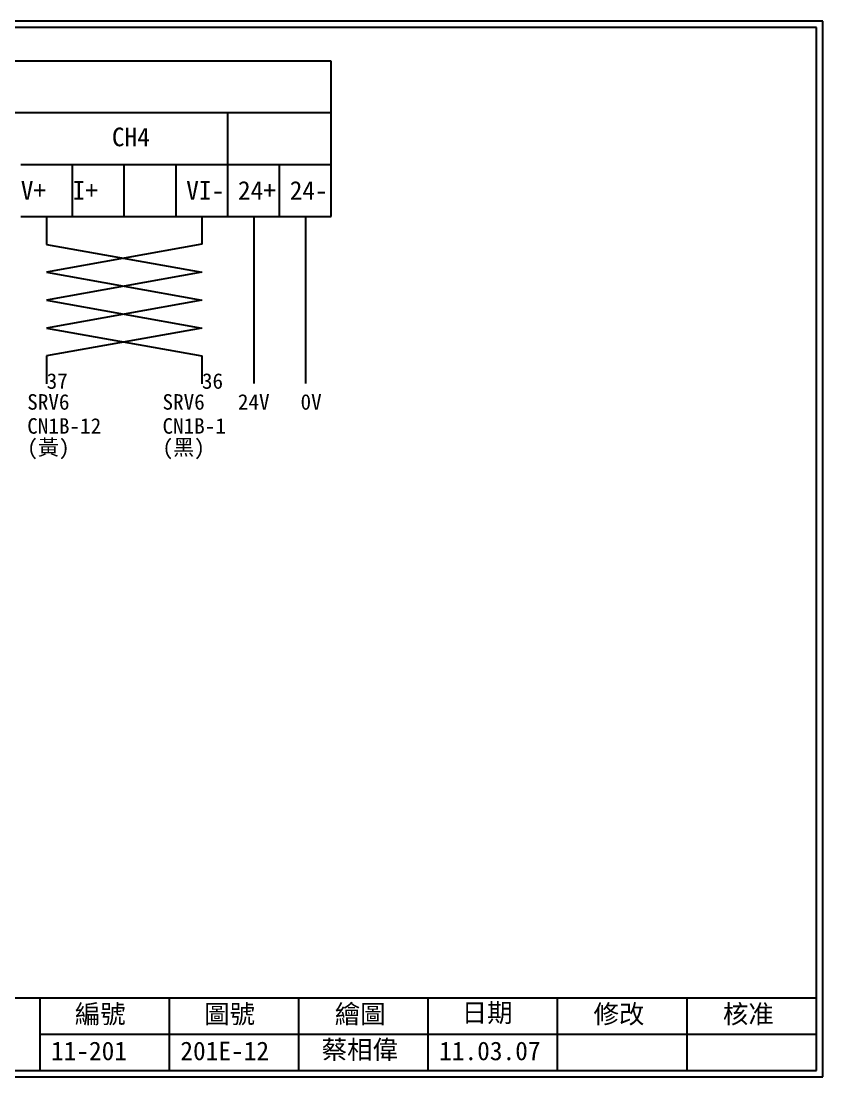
# Model space of a CAD drawing. Extents: x 10 to 297, y 3 to 207.
# Drawn here: x 142.1 to 297, y 3 to 207 of the extents above; entities that cross this region are included whole.
import ezdxf

# ---------------------------------------------------------------- set-up
doc = ezdxf.new("R2010")
doc.units = 0
doc.layers.get('0').update_dxf_attribs({"linetype": 'CONTINUOUS'})
doc.layers.add('圖框層', color=7, linetype='CONTINUOUS')
doc.layers.add('標尺寸層', color=3, linetype='CONTINUOUS')
doc.styles.add('STSL', font='KAIU.TTF')

msp = doc.modelspace()

# ---------------------------------------------------------------- linework, layer by layer
for p, q in [((202.03, 199.23), (22.03, 199.23)), ((202.03, 189.23), (202.03, 199.23)), ((202.03, 189.23), (22.03, 189.23)), ((202.03, 179.23), (202.03, 189.23)), ((152.03, 179.23), (142.03, 179.23)), ((152.03, 169.23), (152.03, 179.23)), ((162.03, 179.23), (152.03, 179.23)), ((162.03, 169.23), (162.03, 179.23)), ((172.03, 179.23), (162.03, 179.23)), ((172.03, 169.23), (172.03, 179.23)), ((182.03, 179.23), (172.03, 179.23)), ((182.03, 169.23), (182.03, 179.23)), ((192.03, 179.23), (182.03, 179.23)), ((192.03, 169.23), (192.03, 179.23)), ((202.03, 179.23), (192.03, 179.23)), ((202.03, 169.23), (202.03, 179.23)), ((142.03, 169.23), (152.03, 169.23)), ((147.03, 169.23), (147.03, 163.84)), ((152.03, 169.23), (162.03, 169.23)), ((162.03, 169.23), (172.03, 169.23)), ((172.03, 169.23), (182.03, 169.23)), ((177.03, 169.23), (177.03, 163.85)), ((182.03, 169.23), (192.03, 169.23)), ((192.03, 169.23), (202.03, 169.23)), ((147.03, 142.28), (147.03, 136.89)), ((177.03, 142.28), (177.03, 136.9))]:
    msp.add_line(p, q)
at = {"layer": '圖框層', "color": 7}
for p, q in [((297, 206.97), (10, 206.97)), ((297, 3), (297, 206.97)), ((295.75, 205.72), (11.25, 205.72)), ((295.75, 4.25), (295.75, 205.72)), ((11.25, 18.25), (295.75, 18.25)), ((145.75, 4.25), (145.75, 18.25)), ((170.75, 4.25), (170.75, 18.25)), ((195.75, 4.25), (195.75, 18.25)), ((220.75, 4.25), (220.75, 18.25)), ((245.75, 4.25), (245.75, 18.25)), ((270.75, 4.25), (270.75, 18.25)), ((145.75, 11.25), (295.75, 11.25)), ((11.25, 4.25), (295.75, 4.25)), ((10, 3), (297, 3))]:
    msp.add_line(p, q, dxfattribs=at)
at = {"layer": '標尺寸層', "color": 7}
for p, q in [((182.03, 179.23), (182.03, 189.23)), ((187.03, 169.23), (187.03, 136.93)), ((197.03, 169.23), (197.03, 136.93)), ((177.03, 163.85), (147.03, 158.45)), ((147.03, 163.84), (177.03, 158.46)), ((177.03, 158.46), (147.03, 153.06)), ((147.03, 158.45), (177.03, 153.07)), ((177.03, 153.07), (147.03, 147.67)), ((147.03, 153.06), (177.03, 147.68)), ((177.03, 147.68), (147.03, 142.28)), ((147.03, 147.67), (177.03, 142.29))]:
    msp.add_line(p, q, dxfattribs=at)

# ---------------------------------------------------------------- texts
at = {"layer": '圖框層', "color": 4, "style": 'STSL'}
for s, height, p in [('CH4', 3.6, (159.64, 182.79)), ('V+', 3.6, (142.03, 172.46)), ('I+', 3.6, (152.03, 172.46)), ('VI-', 3.6, (173.99, 172.46)), ('24+', 3.6, (183.99, 172.46)), ('24-', 3.6, (193.99, 172.46)), ('37', 3, (147.03, 135.93)), ('36', 3, (177.03, 135.94)), ('SRV6', 3, (143.28, 131.9)), ('SRV6', 3, (169.41, 131.9)), ('24V', 3, (183.98, 131.9)), ('0V', 3, (196.08, 131.9)), ('CN1B-12', 3, (143.28, 127.26)), ('CN1B-1', 3, (169.41, 127.26)), ('(黃)', 3, (143.28, 123.13)), ('(黑)', 3, (169.41, 123.13)), ('編號', 3.6, (152.47, 13.34)), ('圖號', 3.6, (177.47, 13.34)), ('繪圖', 3.6, (202.69, 13.34)), ('日期', 3.6, (227.22, 13.59)), ('修改', 3.6, (252.69, 13.34)), ('核准', 3.6, (277.69, 13.34)), ('蔡相偉', 3.6, (200.18, 6.47)), ('11-201', 3.6, (147.86, 6.22)), ('201E-12', 3.6, (172.86, 6.22)), ('11.03.07', 3.6, (222.86, 6.22))]:
    msp.add_text(s, height=height, dxfattribs=at).set_placement(p)

doc.saveas('drawing.dxf')
